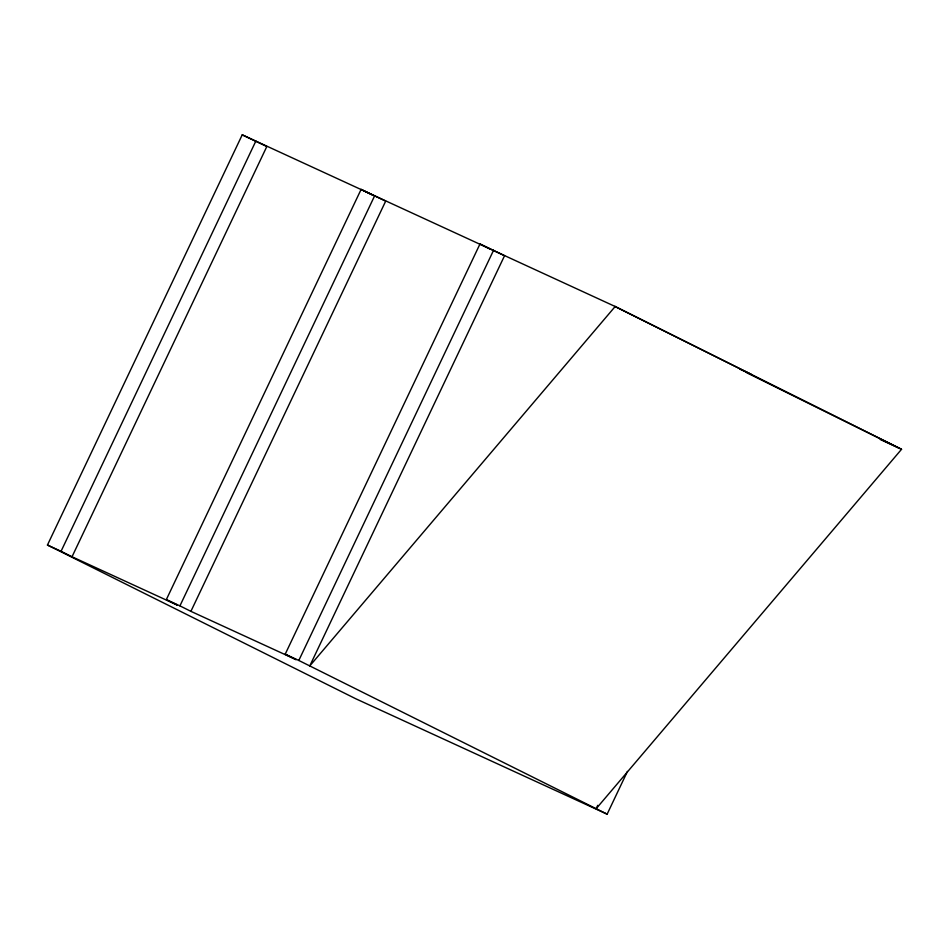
<?xml version="1.0" encoding="UTF-8"?>
<svg xmlns="http://www.w3.org/2000/svg" width="949" height="949" viewBox="0 0 949 949"><rect width="100%" height="100%" fill="white"/><g stroke="black" fill="none" stroke-linecap="round" stroke-linejoin="round"><path stroke-width="1.42" d="M627.431 771.418L607.135 814.171L355.768 698.761L47.45 545.034L242.232 134.829L266.811 146.549L72.029 556.755L177.297 605.094L166.324 599.626L361.106 189.409L385.685 201.129L190.903 611.346L296.171 659.674L285.198 654.205L479.98 243.988L504.56 255.708L309.777 665.925L615.177 306.503L901.55 449.28L596.162 808.702L597.763 805.333M72.029 556.755L61.056 551.286L255.85 141.081M190.903 611.346L179.93 605.865L374.713 195.66M607.135 814.171L298.805 660.457L493.587 250.239M615.177 306.503L242.232 134.829M739.686 369.102L751.062 374.321L614.822 306.397M746.875 372.827L898.276 447.714M880.233 439.494L901.55 449.28M47.45 545.034L61.056 551.286M166.324 599.626L179.93 605.865M285.198 654.205L298.805 660.457M479.98 243.988L489.731 248.852M361.106 189.409L372.079 194.877"/></g></svg>
